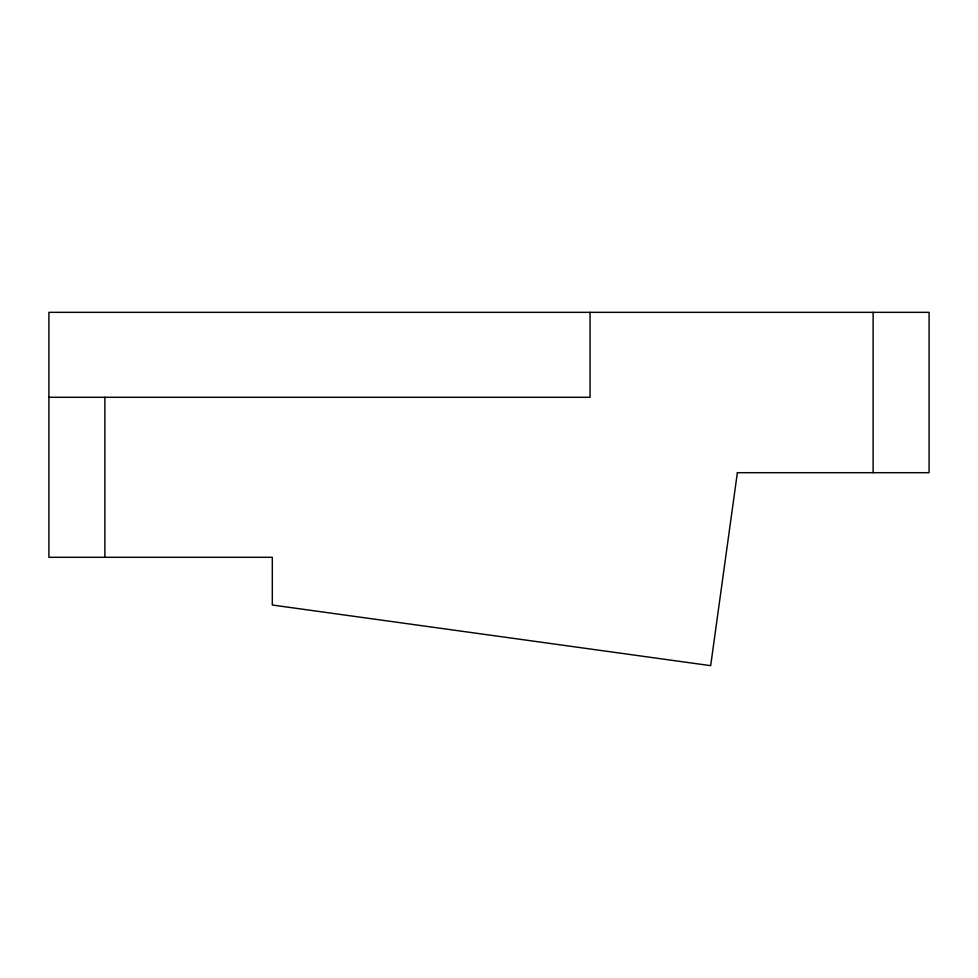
<?xml version="1.0" encoding="UTF-8"?>
<svg xmlns="http://www.w3.org/2000/svg" width="978" height="978" viewBox="0 0 978 978"><rect width="100%" height="100%" fill="white"/><g stroke="black" fill="none" stroke-linecap="round" stroke-linejoin="round"><path stroke-width="1.47" d="M48.9 397.288L590.052 397.288L590.052 312.337M873.122 312.337L873.122 472.692M104.878 397.288L104.878 557.301M737.363 472.692L710.676 665.663L272.312 605.015L272.312 557.301L48.9 557.301L48.9 312.337L929.1 312.337L929.1 472.692L737.363 472.692"/></g></svg>
